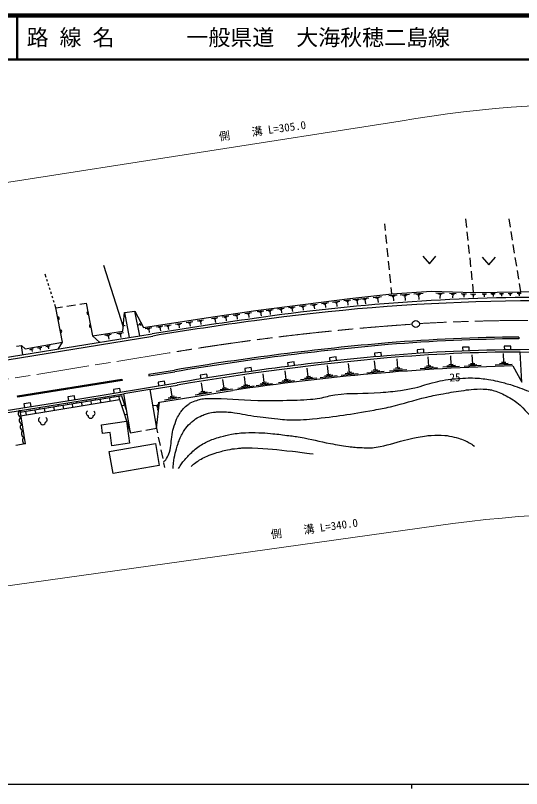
# Model space of a CAD drawing. Units: millimetres, scale not verified. Extents: x 40000 to 680000, y 20000 to 380000.
# Drawn here: x 177824 to 293021, y 204000 to 380000 of the extents above; entities that cross this region are included whole.
import ezdxf
from ezdxf.enums import TextEntityAlignment as Align

# ---------------------------------------------------------------- set-up
doc = ezdxf.new("R2010")
doc.units = ezdxf.units.MM
doc.header["$LTSCALE"] = 1000
doc.linetypes.add('CHAIN', pattern=[18.5, 12, -1.5, 3.5, -1.5])
for name, color, linetype, lineweight in [('M-BGD', 7, 'Continuous', 25), ('M-BMK', 2, 'CHAIN', 13), ('M-BMK-SRVR', 3, 'Continuous', 25), ('M-STR-HTXT', 7, 'Continuous', 13), ('M-STR-STRD', 7, 'Continuous', 25), ('M-TTL', 2, 'Continuous', 140), ('M-TTL-BAND', 7, 'Continuous', 25), ('M-TTL-LINE', 7, 'Continuous', 50)]:
    doc.layers.add(name, color=color, linetype=linetype, lineweight=lineweight)
doc.layers.add('M-TTL-TXT', color=7, linetype='Continuous')
doc.styles.add('ＭＳ ゴシック', font='')
doc.styles.get('ＭＳ ゴシック').set_extended_font_data('MS Gothic')

msp = doc.modelspace()

# ---------------------------------------------------------------- linework, layer by layer
at = {"layer": 'M-BGD'}
for p, q in [((280571, 331762), (280370, 333700)), ((290477, 331810), (290168, 333700)), ((262060, 331035), (261911, 332540)), ((262355, 328050), (262158, 330040)), ((280880, 328778), (280674, 330768)), ((290962, 328850), (290639, 330823)), ((281189, 325794), (280983, 327784)), ((291447, 325889), (291124, 327863)), ((262651, 325064), (262454, 327055)), ((262947, 322079), (262750, 324069)), ((270548, 325229), (272048, 323429)), ((272048, 323429), (273548, 325229)), ((281499, 322810), (281293, 324800)), ((284091, 324996), (285591, 323196)), ((285591, 323196), (287091, 324996)), ((291931, 322928), (291608, 324902)), ((197872, 323158), (202373, 309117)), ((184842, 320380), (184616, 321094)), ((263242, 319094), (263045, 321084)), ((281808, 319826), (281602, 321816)), ((292416, 319968), (292093, 321942)), ((185144, 319426), (184993, 319903)), ((185447, 318473), (185296, 318950)), ((282112, 316895), (281911, 318832)), ((292887, 317092), (292578, 318981)), ((185749, 317520), (185598, 317997)), ((186051, 316567), (185900, 317043)), ((263490, 316594), (263341, 318099)), ((273525, 316864), (275421, 316804)), ((186354, 315613), (186202, 316090)), ((186656, 314660), (186505, 315137)), ((252555, 315073), (254198, 315280)), ((252980, 315015), (253801, 315119)), ((254588, 315320), (256450, 315523)), ((255067, 315246), (255998, 315348)), ((255314, 315148), (255779, 315198)), ((255546, 315173), (255655, 314180)), ((256424, 315520), (258287, 315723)), ((256903, 315447), (257834, 315548)), ((257150, 315348), (257615, 315399)), ((257382, 315373), (257491, 314380)), ((259246, 315828), (261177, 316039)), ((259743, 315752), (260709, 315858)), ((259999, 315650), (260481, 315703)), ((260240, 315676), (260352, 314646)), ((262787, 316215), (264718, 316426)), ((263284, 316139), (264249, 316244)), ((263539, 316037), (264022, 316089)), ((263780, 316063), (263893, 315033)), ((265426, 316422), (267517, 316561)), ((265958, 316317), (267004, 316387)), ((266229, 316195), (266752, 316230)), ((266490, 316213), (266565, 315097)), ((268529, 316629), (270594, 316766)), ((269054, 316526), (270087, 316594)), ((269321, 316405), (269838, 316439)), ((269579, 316422), (269653, 315321)), ((273995, 316723), (274943, 316693)), ((274228, 316589), (274702, 316574)), ((274465, 316581), (274433, 315570)), ((276598, 316767), (278140, 316719)), ((276981, 316653), (277751, 316628)), ((277170, 316544), (277555, 316532)), ((277363, 316538), (277337, 315716)), ((279295, 316683), (280525, 316644)), ((279598, 316509), (280213, 316490)), ((279905, 316499), (279885, 315843)), ((281423, 316616), (282653, 316577)), ((281726, 316442), (282341, 316423)), ((282033, 316433), (282013, 315777)), ((284042, 316630), (285031, 316648)), ((284292, 316503), (284786, 316512)), ((284539, 316507), (284549, 315980)), ((286045, 316666), (287005, 316684)), ((286287, 316543), (286767, 316552)), ((286527, 316547), (286537, 316035)), ((288019, 316703), (288950, 316720)), ((288254, 316583), (288720, 316591)), ((288487, 316587), (288496, 316090)), ((289959, 316738), (290873, 316755)), ((290190, 316620), (290647, 316629)), ((290418, 316625), (290427, 316137)), ((292018, 316776), (292933, 316793)), ((292249, 316658), (292706, 316666)), ((292478, 316662), (292487, 316175)), ((187034, 313469), (186807, 314184)), ((187034, 313469), (188511, 313696)), ((189500, 313847), (191477, 314150)), ((192465, 314301), (193943, 314527)), ((237494, 313173), (239001, 313363)), ((240005, 313490), (241488, 313677)), ((240400, 313339), (241142, 313432)), ((240771, 313385), (240871, 312594)), ((242464, 313800), (243980, 313991)), ((242856, 313747), (243614, 313842)), ((243058, 313669), (243437, 313717)), ((243248, 313693), (243350, 312885)), ((244956, 314114), (246504, 314310)), ((245356, 314060), (246130, 314158)), ((245562, 313981), (245949, 314030)), ((245756, 314005), (245860, 313180)), ((247480, 314433), (249061, 314632)), ((247888, 314377), (248679, 314477)), ((248099, 314297), (248495, 314347)), ((248297, 314322), (248403, 313478)), ((250023, 314754), (251665, 314961)), ((250447, 314696), (251268, 314800)), ((250666, 314612), (251077, 314664)), ((250871, 314638), (250982, 313762)), ((253199, 314932), (253609, 314984)), ((253404, 314958), (253514, 314082)), ((202680, 312387), (205027, 312703)), ((224904, 311390), (226412, 311619)), ((227393, 311767), (228917, 311998)), ((227789, 311724), (228552, 311839)), ((227995, 311651), (228377, 311709)), ((228186, 311680), (228309, 310867)), ((230043, 312169), (231568, 312400)), ((230440, 312125), (231202, 312241)), ((230646, 312052), (231027, 312110)), ((230836, 312081), (230960, 311268)), ((232820, 312583), (234371, 312779)), ((233220, 312528), (233996, 312626)), ((233427, 312449), (233815, 312498)), ((233621, 312474), (233726, 311647)), ((234928, 312849), (236479, 313045)), ((235329, 312794), (236105, 312892)), ((235536, 312716), (235924, 312764)), ((235730, 312740), (235834, 311913)), ((237883, 313120), (238637, 313215)), ((238084, 313043), (238461, 313091)), ((238272, 313067), (238374, 312263)), ((206079, 310038), (206393, 309436)), ((214229, 309754), (215707, 309982)), ((216704, 310136), (218165, 310361)), ((217099, 309997), (217830, 310110)), ((217465, 310054), (217585, 309274)), ((219151, 310513), (220616, 310739)), ((219548, 310374), (220280, 310487)), ((219914, 310431), (220034, 309649)), ((222431, 311015), (223923, 311242)), ((222819, 310973), (223565, 311086)), ((223021, 310901), (223394, 310958)), ((223207, 310930), (223328, 310134)), ((225296, 311347), (226051, 311461)), ((225500, 311275), (225877, 311332)), ((225689, 311303), (225811, 310499)), ((202692, 309373), (202702, 309472)), ((202697, 309422), (202763, 309416)), ((206236, 309737), (205835, 309528)), ((207383, 308699), (208878, 308930)), ((207772, 308657), (208520, 308773)), ((207974, 308586), (208348, 308644)), ((208161, 308615), (208284, 307817)), ((209910, 309089), (211405, 309319)), ((210299, 309047), (211047, 309162)), ((210501, 308976), (210875, 309033)), ((210688, 309005), (210811, 308207)), ((211736, 309370), (213232, 309601)), ((212125, 309328), (212873, 309443)), ((212328, 309257), (212702, 309315)), ((212515, 309286), (212638, 308488)), ((214629, 309614), (215368, 309728)), ((214998, 309671), (215120, 308883)), ((198131, 307196), (199642, 307432)), ((198524, 307154), (199280, 307272)), ((198729, 307083), (199107, 307142)), ((198918, 307113), (199044, 306307)), ((200883, 307576), (202394, 307813)), ((201276, 307535), (202032, 307653)), ((201481, 307463), (201859, 307522)), ((201670, 307493), (201796, 306687)), ((203705, 306652), (206159, 307048)), ((206159, 307048), (208948, 307497)), ((178051, 304693), (179207, 304868)), ((182876, 304321), (183792, 304489)), ((184745, 304663), (185723, 304842)), ((185014, 304578), (185502, 304667)), ((185258, 304622), (185353, 304101)), ((181064, 303989), (181922, 304146)), ((181299, 303914), (181728, 303993)), ((181514, 303953), (181598, 303496)), ((183127, 304241), (183585, 304325)), ((183356, 304283), (183446, 303794)), ((281904, 300705), (281815, 302769)), ((288967, 300982), (288878, 303045)), ((292727, 303382), (297653, 303473)), ((259744, 299287), (259571, 301389)), ((264861, 299707), (264688, 301810)), ((271902, 300189), (271770, 302298)), ((276987, 300491), (276898, 302546)), ((289451, 301002), (288484, 300961)), ((244487, 297731), (244246, 299712)), ((249073, 298242), (248865, 300286)), ((253844, 298728), (253636, 300772)), ((260237, 299327), (259251, 299246)), ((266875, 299343), (262933, 299019)), ((265868, 299525), (263897, 299363)), ((265354, 299747), (264368, 299666)), ((273912, 299785), (269958, 299538)), ((272907, 299987), (270930, 299863)), ((272396, 300220), (271407, 300158)), ((278935, 300061), (275082, 299894)), ((277961, 300276), (276035, 300193)), ((277468, 300512), (276505, 300471)), ((283860, 300273), (279992, 300106)), ((282882, 300489), (280948, 300406)), ((282387, 300726), (281420, 300685)), ((290924, 300549), (287055, 300382)), ((289945, 300765), (288011, 300682)), ((230204, 295843), (229925, 297817)), ((234444, 296430), (234204, 298411)), ((239461, 297102), (239221, 299082)), ((246403, 297461), (242690, 297010)), ((245445, 297596), (243588, 297371)), ((244951, 297787), (244022, 297675)), ((251041, 297926), (247209, 297536)), ((250057, 298084), (248141, 297889)), ((249552, 298291), (248594, 298193)), ((255812, 298412), (251979, 298022)), ((254828, 298570), (252911, 298375)), ((254323, 298776), (253364, 298679)), ((261758, 298923), (257816, 298599)), ((260751, 299105), (258780, 298943)), ((208408, 294834), (214705, 295852)), ((220484, 294351), (220168, 296329)), ((225316, 295124), (225037, 297098)), ((231164, 295727), (229313, 295465)), ((230667, 295908), (229741, 295777)), ((236361, 296160), (232647, 295709)), ((235403, 296295), (233546, 296070)), ((234908, 296486), (233980, 296374)), ((241378, 296832), (237664, 296381)), ((240420, 296967), (238563, 296741)), ((239925, 297158), (238997, 297045)), ((208408, 294834), (202461, 293873)), ((213500, 293234), (213186, 295204)), ((222418, 294152), (218707, 293560)), ((221451, 294251), (219595, 293955)), ((220947, 294425), (220020, 294277)), ((227236, 294892), (223535, 294369)), ((226276, 295008), (224425, 294747)), ((225778, 295189), (224853, 295059)), ((232124, 295610), (228423, 295088)), ((144084, 284501), (192516, 292266)), ((202142, 293426), (178887, 289601)), ((192516, 292266), (202461, 293873)), ((193980, 292084), (193912, 292498)), ((195163, 291518), (195041, 292258)), ((196102, 292433), (196035, 292840)), ((197284, 291867), (197163, 292607)), ((198223, 292782), (198158, 293181)), ((199406, 292216), (199284, 292956)), ((200345, 293131), (200280, 293523)), ((201527, 292565), (201406, 293305)), ((203128, 290127), (202067, 293321)), ((202378, 292384), (202707, 292493)), ((202413, 293806), (202403, 293864)), ((215426, 293036), (211732, 292446)), ((214463, 293135), (212616, 292840)), ((213962, 293307), (213038, 293160)), ((181252, 289990), (181176, 290449)), ((183373, 290339), (183299, 290791)), ((184555, 289773), (184434, 290514)), ((185495, 290688), (185421, 291132)), ((186677, 290122), (186555, 290862)), ((187616, 291037), (187544, 291474)), ((188798, 290471), (188677, 291211)), ((189737, 291386), (189667, 291815)), ((190920, 290820), (190798, 291560)), ((191859, 291735), (191790, 292157)), ((193041, 291169), (192920, 291909)), ((202005, 291127), (202717, 291363)), ((210017, 291101), (209039, 291229)), ((210047, 291330), (209987, 290871)), ((210200, 291543), (210079, 290626)), ((210382, 291986), (210141, 290151)), ((178812, 290069), (180020, 282469)), ((179130, 289641), (179053, 290108)), ((180313, 289076), (180191, 289816)), ((182434, 289425), (182312, 290165)), ((202683, 289087), (203278, 289284)), ((203056, 290343), (203087, 290354)), ((203361, 287046), (203658, 287145)), ((204039, 285006), (206485, 285440)), ((207469, 285614), (209915, 286048)), ((209915, 286048), (210132, 284999)), ((210335, 284020), (210740, 282062)), ((180020, 282469), (177899, 282089)), ((210943, 281082), (211349, 279124)), ((211551, 278145), (211768, 277096))]:
    msp.add_line(p, q, dxfattribs=at)
for points in [[(206159, 307048), (205027, 312703), (206989, 308942), (221236, 311138), (232505, 312846), (253961, 315553), (263490, 316594), (272521, 317196), (282112, 316895), (292887, 317092), (298679, 317279), (300236, 320164), (300111, 315792)], [(187531, 304047), (188521, 305659), (187034, 313469)], [(193943, 314527), (195397, 307073), (197003, 305573)], [(195397, 307073), (202283, 308148), (202680, 312387), (203705, 306652)], [(69166, 284849), (142564, 296803), (203705, 306652)], [(69257, 284288), (142678, 296216), (209057, 307018)], [(179525, 302757), (179207, 304868), (180000, 304099), (188521, 305659)], [(281123, 303659), (281092, 304513), (279593, 304458), (279624, 303604)], [(290608, 303873), (290597, 304727), (289097, 304709), (289107, 303855)], [(261143, 302421), (261065, 303272), (259571, 303134), (259649, 302284)], [(270817, 303156), (270762, 304008), (269265, 303911), (269320, 303059)], [(291059, 300227), (293109, 296503), (292727, 303382)], [(241354, 300287), (241248, 301134), (239759, 300947), (239866, 300100)], [(250911, 301399), (250818, 302249), (249327, 302085), (249420, 301236)], [(231610, 298993), (231489, 299839), (230004, 299628), (230124, 298782)], [(221506, 297482), (221371, 298325), (219889, 298089), (220024, 297245)], [(71269, 271854), (97566, 276194), (119911, 279835), (124694, 280509), (143967, 285090), (192458, 292714), (214580, 296345)], [(211895, 295904), (211757, 296747), (210276, 296504), (210415, 295661)], [(201725, 294235), (201587, 295078), (200106, 294835), (200245, 293992)], [(208408, 294834), (209915, 286048), (210581, 291959), (227220, 294615)], [(179004, 288860), (201527, 292565), (204039, 285006), (202461, 293873)], [(191368, 292543), (191236, 293387), (189753, 293154), (189886, 292310)], [(181368, 290970), (181235, 291814), (179753, 291581), (179886, 290737)]]:
    msp.add_lwpolyline(points, dxfattribs=at)
for points in [[(203067, 287603), (203749, 282590), (199764, 282048), (199352, 285079), (197659, 284849), (197389, 286832)], [(199184, 280737), (209677, 282548), (210541, 277543), (200048, 275731)]]:
    msp.add_lwpolyline(points, close=True, dxfattribs=at)
for centre, radius, start, end in [((297675, -134029), 449828, 89.68965, 98.37681), ((297621, -161211), 476238, 84.89986, 97.8946), ((194436, 312283), 354, 109.83835, 272.24353), ((194436, 312283), 283, 112.06239, 270.01949), ((194436, 312283), 212, 115.80872, 266.27316), ((194436, 312283), 142, 123.52045, 258.56143), ((194436, 312283), 100, 133.83811, 248.24377), ((194436, 312283), 100, 133.83811, 248.24377), ((187443, 311028), 354, 289.58171, 91.98689), ((187443, 311028), 283, 291.80575, 89.76285), ((187443, 311028), 212, 295.55207, 86.01652), ((187443, 311028), 142, 303.2638, 78.30479), ((187443, 311028), 100, 313.58147, 67.98713), ((187443, 311028), 100, 313.58147, 67.98713), ((350394, -550578), 869654, 97.815, 99.35855), ((350394, -550578), 869164, 97.815, 99.35855), ((188005, 308081), 354, 289.58171, 91.98689), ((188005, 308081), 283, 291.80575, 89.76285), ((188005, 308081), 212, 295.55207, 86.01652), ((188005, 308081), 142, 303.2638, 78.30479), ((188005, 308081), 100, 313.58147, 67.98713), ((188005, 308081), 100, 313.58147, 67.98713), ((195010, 309338), 354, 109.83835, 272.24353), ((195010, 309338), 283, 112.06239, 270.01949), ((195010, 309338), 212, 115.80872, 266.27316), ((195010, 309338), 142, 123.52045, 258.56143), ((195010, 309338), 100, 133.83811, 248.24377), ((195010, 309338), 100, 133.83811, 248.24377), ((294377, -73310), 377202, 90.25106, 94.86963), ((294377, -73310), 376696, 90.25106, 94.86963), ((298547, -118071), 421999, 79.78748, 90.7906), ((316230, -301154), 606084, 95.09958, 99.65502), ((316230, -301154), 605577, 95.09958, 99.65502), ((304123, -214311), 514703, 91.45444, 98.59287), ((179271, 289363), 842, 123.00388, 255.05649), ((194475, 289412), 536, 116.08703, 255.33416), ((194939, 288894), 600, 180, 0), ((195403, 289412), 536, 284.66584, 63.91297), ((179513, 287843), 842, 123.00388, 255.05649), ((179754, 286323), 842, 123.00388, 255.05649), ((183587, 287952), 536, 116.08703, 255.33416), ((184052, 287433), 600, 180, 0), ((184516, 287952), 536, 284.66584, 63.91297), ((179996, 284803), 842, 123.00388, 255.05649), ((180237, 283283), 842, 123.00388, 255.05649)]:
    msp.add_arc(centre, radius, start, end, dxfattribs=at)
for points, knots in [([(211524, 278398), (211643, 278459), (211685, 278493), (211778, 278568), (212000, 278745), (212048, 278920), (212201, 279160), (212535, 279684), (212696, 280006), (212878, 280600), (213338, 282102), (213180, 283035), (213471, 284579), (213622, 285383), (213715, 285837), (213979, 286611), (214242, 287384), (214371, 287830), (214741, 288558), (214970, 289008), (215130, 289244), (215418, 289659), (215633, 289969), (215763, 290137), (216011, 290421), (216396, 290861), (216662, 291063), (217112, 291437), (217295, 291589), (217412, 291659), (217620, 291776), (218176, 292089), (218543, 292153), (219144, 292368), (219567, 292520), (219800, 292637), (220244, 292707), (220768, 292790), (221069, 292782), (221599, 292792), (226066, 292876), (228562, 292438), (233029, 292368), (235244, 292334), (236486, 292345), (238702, 292368), (239959, 292382), (240663, 292406), (241919, 292453), (243111, 292497), (243780, 292514), (244967, 292622), (245796, 292698), (246262, 292742), (247084, 292876), (248454, 293100), (249180, 293449), (250555, 293638), (254557, 294191), (256859, 293807), (260884, 294146), (262675, 294297), (263677, 294402), (265456, 294654), (266754, 294839), (267484, 294940), (268758, 295247), (270560, 295682), (271534, 296060), (273330, 296517), (274248, 296750), (274768, 296862), (275701, 297025), (277468, 297333), (278483, 297341), (280273, 297448), (281131, 297500), (281615, 297482), (282474, 297448), (283872, 297393), (284648, 297236), (286030, 297025), (286832, 296902), (287274, 296791), (288062, 296602), (289162, 296338), (289777, 296179), (290856, 295840), (292632, 295281), (293580, 294828), (295344, 294231), (296562, 293818), (297238, 293564), (298476, 293215), (299789, 292845), (300527, 292639), (301863, 292368), (303073, 292123), (303763, 292019), (304996, 291945), (305524, 291913), (305822, 291923), (306350, 291945), (307245, 291981), (307750, 291991), (308636, 292114), (309870, 292286), (310593, 292296), (311769, 292707), (312007, 292790), (312123, 292880), (312362, 292961), (313394, 293312), (314006, 293403), (315071, 293638), (318656, 294429), (320733, 294549), (324300, 295416), (325297, 295659), (325858, 295791), (326840, 296094), (328392, 296572), (329259, 296851), (330790, 297397), (331999, 297827), (332393, 297975), (333867, 298549)], [0, 0, 0, 0, 1, 1, 1, 2, 2, 2, 3, 3, 3, 4, 4, 4, 5, 5, 5, 6, 6, 6, 7, 7, 7, 8, 8, 8, 9, 9, 9, 10, 10, 10, 11, 11, 11, 12, 12, 12, 13, 13, 13, 14, 14, 14, 15, 15, 15, 16, 16, 16, 17, 17, 17, 18, 18, 18, 19, 19, 19, 20, 20, 20, 21, 21, 21, 22, 22, 22, 23, 23, 23, 24, 24, 24, 25, 25, 25, 26, 26, 26, 27, 27, 27, 28, 28, 28, 29, 29, 29, 30, 30, 30, 31, 31, 31, 32, 32, 32, 33, 33, 33, 34, 34, 34, 35, 35, 35, 36, 36, 36, 37, 37, 37, 38, 38, 38, 39, 39, 39, 40, 40, 40, 41, 41, 41, 42, 42, 42, 42]), ([(213725, 276874), (213738, 277427), (213765, 277598), (213810, 278060), (213983, 279848), (214326, 280821), (214826, 282547), (214974, 283060), (215109, 283332), (215334, 283817), (215551, 284287), (215670, 284553), (215926, 285002), (216163, 285417), (216313, 285640), (216604, 286018), (217075, 286630), (217400, 286924), (217958, 287458), (218264, 287750), (218457, 287894), (218805, 288135), (219328, 288497), (219669, 288627), (220244, 288897), (220661, 289093), (220906, 289180), (221345, 289320), (221926, 289506), (222268, 289559), (222869, 289659), (223262, 289725), (223487, 289725), (223885, 289744), (224513, 289774), (224865, 289755), (225494, 289744), (226057, 289733), (226373, 289721), (226933, 289659), (228965, 289436), (230075, 289106), (232098, 288812), (234209, 288506), (235394, 288347), (237516, 288135), (238342, 288053), (238804, 287991), (239633, 287966), (240823, 287930), (241491, 287916), (242681, 287966), (243773, 288012), (244389, 288010), (245475, 288135), (250953, 288765), (254027, 289143), (259445, 290167), (260904, 290443), (261729, 290571), (263170, 290929), (266424, 291737), (268209, 292339), (271468, 293130), (272911, 293481), (273734, 293614), (275193, 293892), (277035, 294244), (278077, 294391), (279934, 294654), (280791, 294776), (281273, 294838), (282136, 294908), (283289, 295002), (283944, 294982), (285099, 294908), (285533, 294881), (285775, 294832), (286200, 294739), (286741, 294621), (287037, 294515), (287554, 294316), (288162, 294082), (288494, 293927), (289078, 293638), (289755, 293304), (290125, 293097), (290772, 292707), (291259, 292413), (291507, 292208), (291957, 291860), (294049, 290242), (294740, 288738), (296952, 287288), (297361, 287021), (297607, 286895), (298053, 286696), (298541, 286478), (298815, 286354), (299323, 286188), (299811, 286028), (300084, 285912), (300593, 285849), (301184, 285776), (301523, 285809), (302117, 285849), (302649, 285885), (302946, 285927), (303472, 286018), (304041, 286117), (304362, 286177), (304911, 286357), (305827, 286658), (306298, 286939), (307197, 287288), (307753, 287504), (308067, 287619), (308636, 287796), (309747, 288143), (310379, 288310), (311515, 288558), (312795, 288838), (313519, 288972), (314817, 289151), (315772, 289283), (316311, 289331), (317272, 289405), (317900, 289453), (318252, 289471), (318881, 289490), (319575, 289511), (319965, 289506), (320659, 289490), (321288, 289475), (321641, 289458), (322268, 289405), (323097, 289335), (323563, 289289), (324384, 289151), (325152, 289022), (325575, 288910), (326332, 288728), (326932, 288583), (327266, 288488), (327856, 288304), (329374, 287830), (330194, 287468), (331666, 286865), (332172, 286658), (332450, 286525), (332936, 286272), (333514, 285971), (333838, 285796), (334375, 285426), (335268, 284809), (335740, 284424), (336576, 283732), (337838, 282689), (338229, 282260), (339624, 280854)], [0, 0, 0, 0, 1, 1, 1, 2, 2, 2, 3, 3, 3, 4, 4, 4, 5, 5, 5, 6, 6, 6, 7, 7, 7, 8, 8, 8, 9, 9, 9, 10, 10, 10, 11, 11, 11, 12, 12, 12, 13, 13, 13, 14, 14, 14, 15, 15, 15, 16, 16, 16, 17, 17, 17, 18, 18, 18, 19, 19, 19, 20, 20, 20, 21, 21, 21, 22, 22, 22, 23, 23, 23, 24, 24, 24, 25, 25, 25, 26, 26, 26, 27, 27, 27, 28, 28, 28, 29, 29, 29, 30, 30, 30, 31, 31, 31, 32, 32, 32, 33, 33, 33, 34, 34, 34, 35, 35, 35, 36, 36, 36, 37, 37, 37, 38, 38, 38, 39, 39, 39, 40, 40, 40, 41, 41, 41, 42, 42, 42, 43, 43, 43, 44, 44, 44, 45, 45, 45, 46, 46, 46, 47, 47, 47, 48, 48, 48, 49, 49, 49, 50, 50, 50, 51, 51, 51, 52, 52, 52, 53, 53, 53, 53]), ([(214910, 276874), (215548, 277814), (215745, 278095), (216350, 278822), (217023, 279631), (217447, 280047), (218212, 280769), (218622, 281156), (218860, 281365), (219313, 281700), (219756, 282028), (220019, 282193), (220498, 282462), (221388, 282963), (221924, 283176), (222869, 283563), (223479, 283813), (223844, 283891), (224478, 284071), (225458, 284350), (226018, 284469), (227018, 284664), (227674, 284791), (228046, 284846), (228711, 284918), (229271, 284978), (229587, 284984), (230150, 285002), (231340, 285041), (232008, 285029), (233198, 285002), (234258, 284979), (234851, 284923), (235908, 284833), (237367, 284709), (238180, 284590), (239633, 284410), (240793, 284266), (241443, 284180), (242596, 283986), (245328, 283528), (246815, 283049), (249539, 282547), (251122, 282255), (252007, 282076), (253603, 281870), (254820, 281712), (255509, 281656), (256736, 281616), (257992, 281575), (258711, 281503), (259953, 281700), (262512, 282107), (263868, 282707), (266388, 283309), (267410, 283553), (267980, 283703), (269012, 283902), (269770, 284047), (270196, 284130), (270960, 284240), (271552, 284326), (271886, 284367), (272484, 284410), (273671, 284495), (274343, 284470), (275532, 284410), (275966, 284388), (276205, 284320), (276632, 284240), (277437, 284091), (277880, 283965), (278664, 283732), (279236, 283563), (279555, 283458), (280104, 283224), (280512, 283050), (280732, 282932), (281120, 282716), (281601, 282449), (281759, 282333), (282305, 281954)], [0, 0, 0, 0, 1, 1, 1, 2, 2, 2, 3, 3, 3, 4, 4, 4, 5, 5, 5, 6, 6, 6, 7, 7, 7, 8, 8, 8, 9, 9, 9, 10, 10, 10, 11, 11, 11, 12, 12, 12, 13, 13, 13, 14, 14, 14, 15, 15, 15, 16, 16, 16, 17, 17, 17, 18, 18, 18, 19, 19, 19, 20, 20, 20, 21, 21, 21, 22, 22, 22, 23, 23, 23, 24, 24, 24, 25, 25, 25, 26, 26, 26, 27, 27, 27, 27]), ([(217789, 277298), (218286, 277755), (218436, 277895), (218890, 278229), (219333, 278556), (219596, 278721), (220075, 278991), (220590, 279282), (220884, 279439), (221430, 279668), (222143, 279969), (222554, 280111), (223292, 280346), (224370, 280688), (224979, 280877), (226086, 281108), (226938, 281285), (227424, 281343), (228288, 281446), (228716, 281497), (228957, 281516), (229388, 281531), (230281, 281562), (230782, 281568), (231674, 281531), (235288, 281381), (237310, 281182), (240903, 280769), (242725, 280560), (243325, 280493), (245560, 280176)], [0, 0, 0, 0, 1, 1, 1, 2, 2, 2, 3, 3, 3, 4, 4, 4, 5, 5, 5, 6, 6, 6, 7, 7, 7, 8, 8, 8, 9, 9, 9, 10, 10, 10, 10])]:
    msp.add_open_spline(points, degree=3, knots=knots, dxfattribs=at)
at = {"layer": 'M-BMK'}
msp.add_line((212775, 303169), (169787, 296213), dxfattribs=at)
for centre, radius, start, end in [((296114, -169448), 480035, 81.37015, 93.14764), ((305947, -247922), 558912, 93.87618, 99.59613)]:
    msp.add_arc(centre, radius, start, end, dxfattribs=at)
at = {"layer": 'M-BMK-SRVR'}
msp.add_circle((268963, 309757), 800, dxfattribs=at)
at = {"layer": 'M-STR-HTXT'}
for p, q in [((64259, 324560), (265394, 355966)), ((78505, 236534), (277415, 264338))]:
    msp.add_line(p, q, dxfattribs=at)
for centre, radius, start, end in [((315283, 57817), 302294, 77.46929, 99.49919), ((316192, -33856), 300704, 74.54575, 97.4092)]:
    msp.add_arc(centre, radius, start, end, dxfattribs=at)
at = {"layer": 'M-STR-STRD'}
for p, q in [((292427, 306792), (292431, 306391)), ((208158, 298346), (214003, 299263)), ((208158, 298346), (208220, 297950)), ((208220, 297950), (214065, 298866))]:
    msp.add_line(p, q, dxfattribs=at)
msp.add_lwpolyline([(178298, 293435), (202042, 297197), (202095, 296859), (178352, 293097)], close=True, dxfattribs=at)
for centre, radius, start, end in [((295948, -106433), 413240, 90.48815, 94.62167), ((295948, -106433), 412840, 90.48815, 94.62167), ((314244, -293262), 600944, 94.92512, 99.60217), ((314244, -293262), 600543, 94.92512, 99.60217)]:
    msp.add_arc(centre, radius, start, end, dxfattribs=at)
at = {"layer": 'M-TTL'}
msp.add_line((680000, 380000), (40000, 380000), dxfattribs=at)
at = {"layer": 'M-TTL-BAND'}
for p, q in [((40000, 205000), (579000, 205000)), ((268000, 205000), (268000, 204000))]:
    msp.add_line(p, q, dxfattribs=at)
at = {"layer": 'M-TTL-LINE'}
for p, q in [((178250, 380000), (178250, 370000)), ((40000, 370000), (680000, 370000))]:
    msp.add_line(p, q, dxfattribs=at)

# ---------------------------------------------------------------- texts
at = {"layer": 'M-BGD', "style": 'ＭＳ ゴシック'}
msp.add_text('25', height=1833, rotation=1.736, dxfattribs=at).set_placement((276675, 296111), align=Align.BOTTOM_LEFT)
at = {"layer": 'M-STR-HTXT', "style": 'ＭＳ ゴシック'}
for s, p in [('側\u3000\u3000溝 L=305.0', (234251, 352308)), ('側\u3000\u3000溝 L=340.0', (246058, 261745))]:
    msp.add_text(s, height=1833, rotation=7.808, dxfattribs=at).set_placement(p, align=Align.BOTTOM_CENTER)
at = {"layer": 'M-TTL-TXT', "style": 'ＭＳ ゴシック'}
for s, p in [('路 線 名', (180380, 375000)), ('一般県道\u3000大海秋穂二島線', (216734, 375000))]:
    msp.add_text(s, height=3666, dxfattribs=at).set_placement(p, align=Align.MIDDLE_LEFT)

doc.saveas('drawing.dxf')
